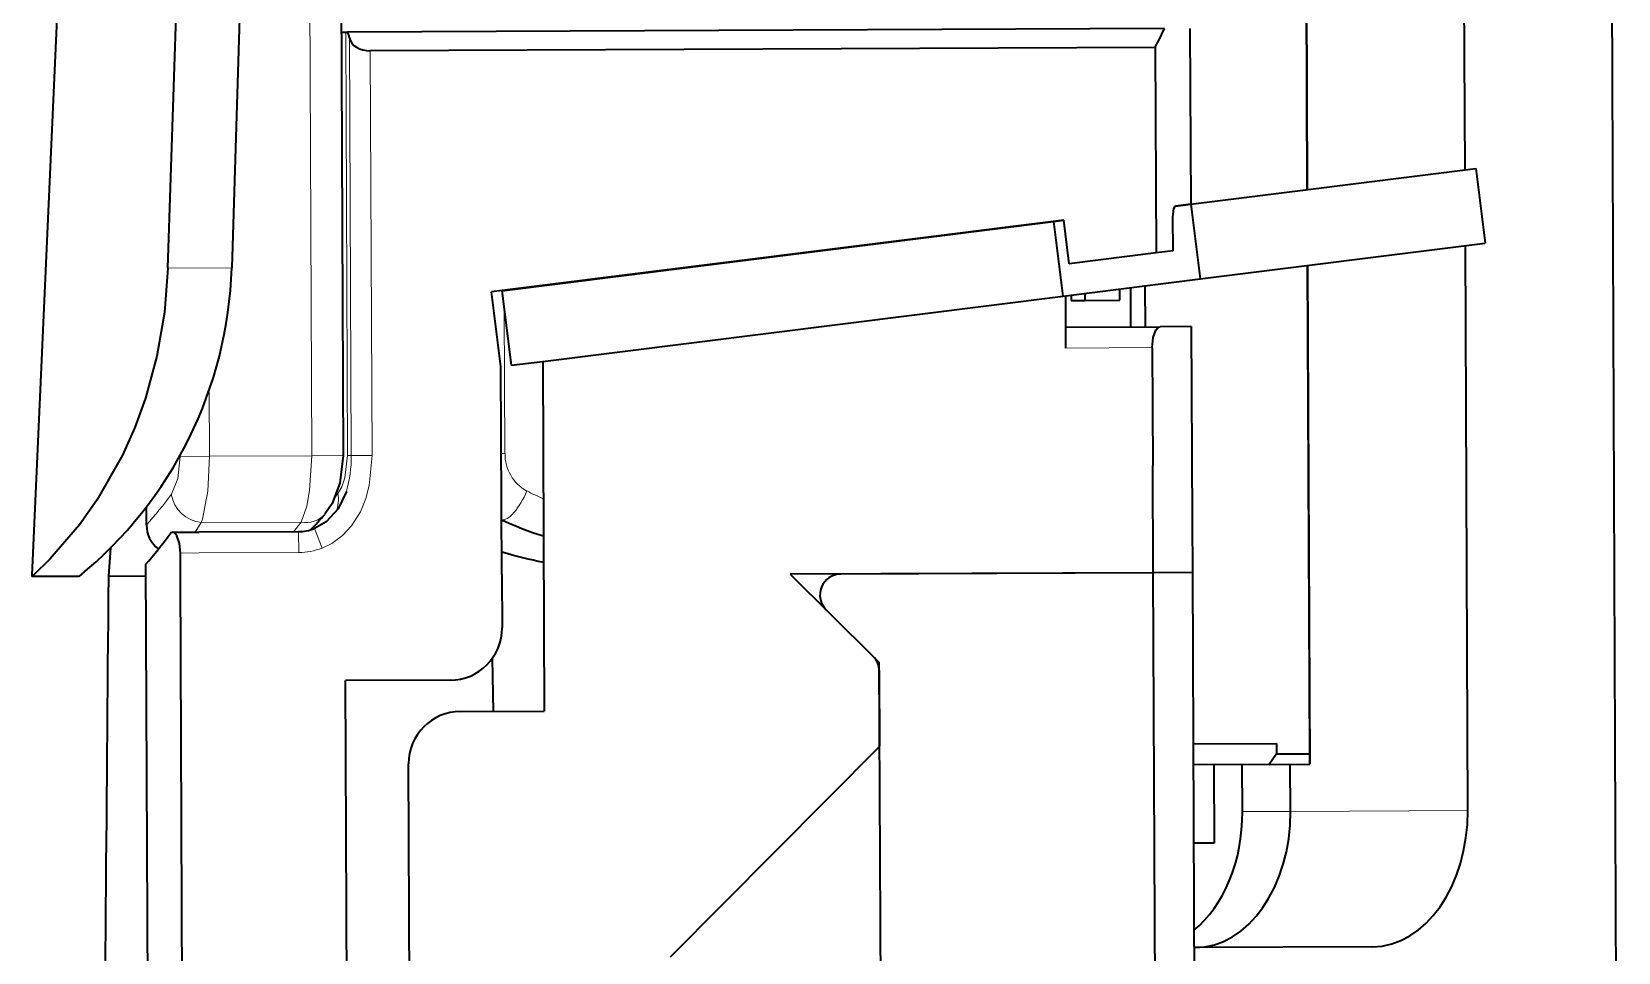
# Model space of a CAD drawing. Extents: x 386 to 1062, y 188 to 634.
# Drawn here: x 1015.62 to 1030.8, y 594.8 to 603.62 of the extents above; entities that cross this region are included whole.
import ezdxf

# ---------------------------------------------------------------- set-up
doc = ezdxf.new("R2010")
doc.units = 0

msp = doc.modelspace()

# ---------------------------------------------------------------- linework, layer by layer
at = {"color": 7, "lineweight": 35, "ltscale": 0.412853}
msp.add_line((1016.922, 601.353), (1017.448, 617.858), dxfattribs=at)
at = {"color": 7, "lineweight": 35, "ltscale": 0.41282}
msp.add_line((1018.052, 617.861), (1017.532, 601.356), dxfattribs=at)
at = {"color": 7, "lineweight": 35}
msp.add_line((1030.805, 590.027), (1030.707, 612.804), dxfattribs=at)
at = {"color": 7, "lineweight": 35, "ltscale": 0.319702}
msp.add_line((1016.19, 611.19), (1015.618, 598.415), dxfattribs=at)
at = {"color": 7, "lineweight": 35, "ltscale": 0.109158}
msp.add_line((1029.338, 602.293), (1029.319, 606.659), dxfattribs=at)
at = {"color": 7, "lineweight": 35, "ltscale": 0.102477}
msp.add_line((1027.811, 606.203), (1027.828, 602.104), dxfattribs=at)
at = {"color": 7, "lineweight": 35, "ltscale": 0.099978}
msp.add_line((1027.828, 602.104), (1027.811, 606.103), dxfattribs=at)
msp.add_line((1027.828, 602.104), (1027.811, 606.103), dxfattribs=at)
at = {"color": 7, "lineweight": 13, "ltscale": 0.115316}
msp.add_line((1018.299, 599.556), (1018.28, 604.169), dxfattribs=at)
at = {"color": 7, "lineweight": 35, "ltscale": 0.115316}
msp.add_line((1018.58, 604.17), (1018.599, 599.558), dxfattribs=at)
at = {"color": 7, "lineweight": 35, "ltscale": 0.001033}
msp.add_line((1018.582, 603.613), (1018.623, 603.613), dxfattribs=at)
at = {"color": 7, "lineweight": 35, "ltscale": 0.000415042}
msp.add_line((1018.623, 603.613), (1018.64, 603.613), dxfattribs=at)
at = {"color": 7, "lineweight": 13, "ltscale": 0.101393}
msp.add_line((1018.641, 599.558), (1018.623, 603.613), dxfattribs=at)
at = {"color": 7, "lineweight": 35, "ltscale": 0.195549}
msp.add_line((1026.462, 603.647), (1018.64, 603.613), dxfattribs=at)
at = {"color": 7, "lineweight": 13, "ltscale": 0.099951}
msp.add_line((1018.677, 599.558), (1018.659, 603.556), dxfattribs=at)
at = {"color": 7, "lineweight": 35, "ltscale": 0.042107}
msp.add_line((1026.705, 603.648), (1026.712, 601.964), dxfattribs=at)
at = {"color": 7, "lineweight": 35, "ltscale": 0.187824}
msp.add_line((1026.371, 603.465), (1018.858, 603.432), dxfattribs=at)
at = {"color": 7, "lineweight": 13, "ltscale": 0.096842}
msp.add_line((1018.875, 599.559), (1018.858, 603.432), dxfattribs=at)
at = {"color": 7, "lineweight": 35, "ltscale": 0.049144}
msp.add_line((1026.371, 603.465), (1026.38, 601.499), dxfattribs=at)
at = {"color": 7, "lineweight": 35, "ltscale": 0.06875}
for p, q in [((1026.712, 601.964), (1029.441, 602.306)), ((1026.802, 601.25), (1029.531, 601.592))]:
    msp.add_line(p, q, dxfattribs=at)
at = {"color": 7, "lineweight": 35, "ltscale": 0.018}
for p, q in [((1029.441, 602.306), (1029.531, 601.592)), ((1026.712, 601.964), (1026.802, 601.25)), ((1025.399, 601.799), (1025.488, 601.085)), ((1020.109, 600.41), (1020.019, 601.125)), ((1020.119, 601.137), (1020.208, 600.423))]:
    msp.add_line(p, q, dxfattribs=at)
at = {"color": 7, "lineweight": 35, "ltscale": 0.003672}
msp.add_line((1026.712, 601.964), (1026.567, 601.946), dxfattribs=at)
at = {"color": 7, "lineweight": 35, "ltscale": 0.003715}
msp.add_line((1026.567, 601.946), (1026.714, 601.964), dxfattribs=at)
at = {"color": 7, "lineweight": 35, "ltscale": 0.138033}
msp.add_line((1025.498, 601.812), (1020.019, 601.125), dxfattribs=at)
at = {"color": 7, "lineweight": 35, "ltscale": 0.133032}
msp.add_line((1020.119, 601.137), (1025.399, 601.799), dxfattribs=at)
at = {"color": 7, "lineweight": 35, "ltscale": 0.002501}
for p, q in [((1025.399, 601.799), (1025.498, 601.812)), ((1027.533, 596.802), (1027.533, 596.702)), ((1027.533, 596.802), (1027.533, 596.702)), ((1027.852, 596.603), (1027.851, 596.703)), ((1027.852, 596.603), (1027.851, 596.703))]:
    msp.add_line(p, q, dxfattribs=at)
at = {"color": 7, "lineweight": 35, "ltscale": 0.0105}
msp.add_line((1025.55, 601.395), (1025.498, 601.812), dxfattribs=at)
at = {"color": 7, "lineweight": 35, "ltscale": 0.008058}
msp.add_line((1026.543, 601.519), (1026.541, 601.842), dxfattribs=at)
at = {"color": 7, "lineweight": 35, "ltscale": 0.135209}
msp.add_line((1029.364, 596.16), (1029.341, 601.568), dxfattribs=at)
at = {"color": 7, "lineweight": 35, "ltscale": 0.020908}
msp.add_line((1026.38, 601.499), (1025.55, 601.395), dxfattribs=at)
at = {"color": 7, "lineweight": 35, "ltscale": 0.004103}
msp.add_line((1026.543, 601.519), (1026.38, 601.499), dxfattribs=at)
at = {"color": 7, "lineweight": 13, "ltscale": 0.01525}
msp.add_line((1017.532, 601.355), (1016.922, 601.353), dxfattribs=at)
at = {"color": 7, "lineweight": 35, "ltscale": 2.75082e-05}
msp.add_line((1017.532, 601.355), (1017.532, 601.356), dxfattribs=at)
at = {"color": 7, "lineweight": 35, "ltscale": 0.116889}
msp.add_line((1027.851, 596.703), (1027.831, 601.379), dxfattribs=at)
msp.add_line((1027.851, 596.703), (1027.831, 601.379), dxfattribs=at)
at = {"color": 7, "lineweight": 35, "ltscale": 0.11939}
msp.add_line((1027.831, 601.379), (1027.852, 596.603), dxfattribs=at)
at = {"color": 7, "lineweight": 35, "ltscale": 0.032442}
msp.add_line((1025.516, 601.088), (1026.804, 601.25), dxfattribs=at)
at = {"color": 7, "lineweight": 35, "ltscale": 0.001688}
msp.add_line((1025.7, 601.111), (1025.7, 601.044), dxfattribs=at)
msp.add_line((1025.7, 601.111), (1025.7, 601.044), dxfattribs=at)
at = {"color": 7, "lineweight": 35, "ltscale": 0.002699}
msp.add_line((1026.035, 601.045), (1026.034, 601.153), dxfattribs=at)
msp.add_line((1026.035, 601.045), (1026.034, 601.153), dxfattribs=at)
at = {"color": 7, "lineweight": 35, "ltscale": 0.009374}
msp.add_line((1026.135, 601.166), (1026.137, 600.791), dxfattribs=at)
msp.add_line((1026.135, 601.166), (1026.137, 600.791), dxfattribs=at)
at = {"color": 7, "lineweight": 35, "ltscale": 0.009802}
msp.add_line((1026.278, 600.792), (1026.277, 601.184), dxfattribs=at)
msp.add_line((1026.278, 600.792), (1026.277, 601.184), dxfattribs=at)
at = {"color": 7, "lineweight": 13, "ltscale": 0.034537}
msp.add_line((1020.147, 599.578), (1020.141, 600.96), dxfattribs=at)
at = {"color": 7, "lineweight": 35, "ltscale": 0.126163}
msp.add_line((1020.509, 600.46), (1025.516, 601.088), dxfattribs=at)
at = {"color": 7, "lineweight": 35, "ltscale": 0.0125}
for p, q in [((1025.518, 600.588), (1025.516, 601.088)), ((1026.725, 598.939), (1026.728, 598.439))]:
    msp.add_line(p, q, dxfattribs=at)
at = {"color": 7, "lineweight": 35, "ltscale": 0.001286}
msp.add_line((1025.568, 601.095), (1025.568, 601.043), dxfattribs=at)
at = {"color": 7, "lineweight": 35, "ltscale": 0.003302}
msp.add_line((1025.568, 601.043), (1025.7, 601.044), dxfattribs=at)
at = {"color": 7, "lineweight": 35, "ltscale": 0.001465}
msp.add_line((1025.568, 601.043), (1025.627, 601.044), dxfattribs=at)
at = {"color": 7, "lineweight": 35, "ltscale": 0.001837}
msp.add_line((1025.627, 601.044), (1025.7, 601.044), dxfattribs=at)
at = {"color": 7, "lineweight": 35, "ltscale": 0.008365}
msp.add_line((1025.7, 601.044), (1026.035, 601.045), dxfattribs=at)
msp.add_line((1025.7, 601.044), (1026.035, 601.045), dxfattribs=at)
at = {"color": 7, "lineweight": 35, "ltscale": 0.022568}
msp.add_line((1025.517, 600.788), (1026.42, 600.792), dxfattribs=at)
at = {"color": 7, "lineweight": 35, "ltscale": 0.007431}
msp.add_line((1026.717, 600.793), (1026.42, 600.792), dxfattribs=at)
at = {"color": 7, "lineweight": 35, "ltscale": 0.046369}
msp.add_line((1026.717, 600.793), (1026.725, 598.939), dxfattribs=at)
at = {"color": 7, "lineweight": 13, "ltscale": 0.020642}
msp.add_line((1025.518, 600.588), (1026.344, 600.592), dxfattribs=at)
at = {"color": 7, "lineweight": 35, "ltscale": 0.028195}
msp.add_line((1026.344, 600.592), (1026.349, 599.464), dxfattribs=at)
at = {"color": 7, "lineweight": 35, "ltscale": 0.049761}
msp.add_line((1020.118, 598.42), (1020.109, 600.41), dxfattribs=at)
at = {"color": 7, "lineweight": 35, "ltscale": 0.007574}
msp.add_line((1020.208, 600.423), (1020.509, 600.46), dxfattribs=at)
at = {"color": 7, "lineweight": 35, "ltscale": 0.08371}
msp.add_line((1020.509, 600.46), (1020.523, 597.112), dxfattribs=at)
at = {"color": 7, "lineweight": 13, "ltscale": 0.015848}
msp.add_line((1017.319, 599.552), (1017.317, 600.186), dxfattribs=at)
at = {"color": 7, "lineweight": 13, "ltscale": 0.000271611}
msp.add_line((1017.039, 599.551), (1017.039, 599.562), dxfattribs=at)
at = {"color": 7, "lineweight": 13, "ltscale": 0.00701}
msp.add_line((1017.319, 599.552), (1017.039, 599.551), dxfattribs=at)
at = {"color": 7, "lineweight": 13, "ltscale": 0.0245}
msp.add_line((1017.319, 599.552), (1018.299, 599.556), dxfattribs=at)
at = {"color": 7, "lineweight": 13, "ltscale": 0.0075}
msp.add_line((1018.299, 599.556), (1018.599, 599.558), dxfattribs=at)
at = {"color": 7, "lineweight": 13, "ltscale": 0.000897222}
msp.add_line((1018.641, 599.558), (1018.677, 599.558), dxfattribs=at)
at = {"color": 7, "lineweight": 13, "ltscale": 0.004962}
msp.add_line((1018.875, 599.559), (1018.677, 599.558), dxfattribs=at)
at = {"color": 7, "lineweight": 13, "ltscale": 0.000834661}
msp.add_line((1020.113, 599.578), (1020.147, 599.578), dxfattribs=at)
at = {"color": 7, "lineweight": 35, "ltscale": 0.025675}
msp.add_line((1026.353, 598.437), (1026.349, 599.464), dxfattribs=at)
at = {"color": 7, "lineweight": 13, "ltscale": 0.000911277}
msp.add_line((1018.549, 599.195), (1018.526, 599.166), dxfattribs=at)
at = {"color": 7, "lineweight": 35, "ltscale": 0.004265}
msp.add_line((1016.716, 598.896), (1016.715, 599.066), dxfattribs=at)
at = {"color": 7, "lineweight": 13, "ltscale": 0.002691}
msp.add_line((1017.183, 598.826), (1017.241, 598.917), dxfattribs=at)
at = {"color": 7, "lineweight": 13, "ltscale": 0.023932}
msp.add_line((1017.241, 598.917), (1018.198, 598.921), dxfattribs=at)
at = {"color": 7, "lineweight": 13, "ltscale": 0.002921}
msp.add_line((1018.198, 598.921), (1018.125, 598.83), dxfattribs=at)
at = {"color": 7, "lineweight": 13, "ltscale": 0.004999}
for p, q in [((1018.325, 598.86), (1018.397, 598.673)), ((1018.173, 598.63), (1018.172, 598.83))]:
    msp.add_line(p, q, dxfattribs=at)
at = {"color": 7, "lineweight": 35, "ltscale": 0.006302}
msp.add_line((1016.968, 598.825), (1017.22, 598.826), dxfattribs=at)
at = {"color": 7, "lineweight": 35, "ltscale": 0.023787}
msp.add_line((1018.172, 598.83), (1017.22, 598.826), dxfattribs=at)
at = {"color": 7, "lineweight": 35, "ltscale": 0.006768}
msp.add_line((1016.372, 598.674), (1016.352, 598.404), dxfattribs=at)
at = {"color": 7, "lineweight": 13, "ltscale": 0.004497}
msp.add_line((1017.041, 598.625), (1017.221, 598.626), dxfattribs=at)
at = {"color": 7, "lineweight": 35, "ltscale": 0.005461}
msp.add_line((1017.042, 598.407), (1017.041, 598.625), dxfattribs=at)
at = {"color": 7, "lineweight": 13, "ltscale": 0.023787}
msp.add_line((1018.173, 598.63), (1017.221, 598.626), dxfattribs=at)
at = {"color": 7, "lineweight": 35, "ltscale": 0.000381473}
msp.add_line((1015.618, 598.415), (1015.633, 598.415), dxfattribs=at)
at = {"color": 7, "lineweight": 35, "ltscale": 0.000525702}
msp.add_line((1015.618, 598.4), (1015.633, 598.415), dxfattribs=at)
at = {"color": 7, "lineweight": 35, "ltscale": 0.000358585}
msp.add_line((1015.618, 598.415), (1015.618, 598.4), dxfattribs=at)
at = {"color": 7, "lineweight": 35, "ltscale": 0.011311}
msp.add_line((1016.07, 598.402), (1015.618, 598.4), dxfattribs=at)
at = {"color": 7, "lineweight": 35, "ltscale": 0.008888}
msp.add_line((1016.352, 598.404), (1016.708, 598.406), dxfattribs=at)
at = {"color": 7, "lineweight": 35, "ltscale": 0.1655}
msp.add_line((1016.707, 598.516), (1016.736, 591.896), dxfattribs=at)
at = {"color": 7, "lineweight": 35, "ltscale": 0.162738}
msp.add_line((1017.07, 591.897), (1017.042, 598.407), dxfattribs=at)
at = {"color": 7, "lineweight": 35, "ltscale": 0.012738}
msp.add_line((1020.118, 598.42), (1020.12, 597.91), dxfattribs=at)
at = {"color": 7, "lineweight": 35, "ltscale": 0.086857}
msp.add_line((1026.353, 598.437), (1022.879, 598.422), dxfattribs=at)
at = {"color": 7, "lineweight": 35, "ltscale": 0.027929}
msp.add_line((1022.879, 598.422), (1023.672, 597.636), dxfattribs=at)
at = {"color": 7, "lineweight": 35, "ltscale": 0.074786}
msp.add_line((1026.353, 598.437), (1023.362, 598.424), dxfattribs=at)
at = {"color": 7, "lineweight": 35, "ltscale": 0.009357}
msp.add_line((1026.728, 598.439), (1026.353, 598.437), dxfattribs=at)
msp.add_line((1026.728, 598.439), (1026.353, 598.437), dxfattribs=at)
at = {"color": 7, "lineweight": 35, "ltscale": 0.414761}
msp.add_line((1026.425, 581.847), (1026.353, 598.437), dxfattribs=at)
at = {"color": 7, "lineweight": 35, "ltscale": 0.414762}
msp.add_line((1026.728, 598.439), (1026.799, 581.848), dxfattribs=at)
at = {"color": 7, "lineweight": 35, "ltscale": 0.017928}
msp.add_line((1023.222, 598.082), (1023.731, 597.577), dxfattribs=at)
at = {"color": 7, "lineweight": 35, "ltscale": 0.012645}
msp.add_line((1020.026, 597.616), (1020.034, 597.11), dxfattribs=at)
at = {"color": 7, "lineweight": 35, "ltscale": 0.393549}
msp.add_line((1023.799, 581.835), (1023.731, 597.577), dxfattribs=at)
at = {"color": 7, "lineweight": 35, "ltscale": 0.017929}
msp.add_line((1023.735, 596.777), (1023.732, 597.494), dxfattribs=at)
at = {"color": 7, "lineweight": 35, "ltscale": 0.024999}
msp.add_line((1019.622, 597.408), (1018.622, 597.404), dxfattribs=at)
at = {"color": 7, "lineweight": 35, "ltscale": 0.1375}
msp.add_line((1018.646, 591.904), (1018.622, 597.404), dxfattribs=at)
at = {"color": 7, "lineweight": 35, "ltscale": 0.02}
msp.add_line((1019.723, 597.109), (1020.523, 597.112), dxfattribs=at)
at = {"color": 7, "lineweight": 35, "ltscale": 0.071064}
msp.add_line((1021.733, 594.759), (1023.735, 596.777), dxfattribs=at)
at = {"color": 7, "lineweight": 35, "ltscale": 0.019956}
msp.add_line((1026.735, 596.798), (1027.533, 596.802), dxfattribs=at)
msp.add_line((1026.735, 596.798), (1027.533, 596.802), dxfattribs=at)
at = {"color": 7, "lineweight": 35, "ltscale": 0.1425}
msp.add_line((1019.25, 590.906), (1019.225, 596.606), dxfattribs=at)
at = {"color": 7, "lineweight": 35, "ltscale": 0.018189}
msp.add_line((1027.463, 596.601), (1026.735, 596.598), dxfattribs=at)
msp.add_line((1027.463, 596.601), (1026.735, 596.598), dxfattribs=at)
at = {"color": 7, "lineweight": 35, "ltscale": 0.01875}
msp.add_line((1026.933, 596.599), (1026.936, 595.849), dxfattribs=at)
msp.add_line((1026.933, 596.599), (1026.936, 595.849), dxfattribs=at)
at = {"color": 7, "lineweight": 35, "ltscale": 0.01125}
for p, q in [((1027.208, 596.15), (1027.206, 596.6)), ((1027.667, 596.152), (1027.665, 596.602)), ((1027.667, 596.152), (1027.665, 596.602))]:
    msp.add_line(p, q, dxfattribs=at)
at = {"color": 7, "lineweight": 35, "ltscale": 0.003062}
msp.add_line((1027.533, 596.702), (1027.463, 596.601), dxfattribs=at)
msp.add_line((1027.533, 596.702), (1027.463, 596.601), dxfattribs=at)
at = {"color": 7, "lineweight": 35, "ltscale": 0.009723}
msp.add_line((1027.463, 596.601), (1027.852, 596.603), dxfattribs=at)
msp.add_line((1027.463, 596.601), (1027.852, 596.603), dxfattribs=at)
at = {"color": 7, "lineweight": 35, "ltscale": 0.007953}
msp.add_line((1027.533, 596.702), (1027.851, 596.703), dxfattribs=at)
msp.add_line((1027.533, 596.702), (1027.851, 596.703), dxfattribs=at)
at = {"color": 7, "lineweight": 13, "ltscale": 0.01149}
msp.add_line((1027.667, 596.152), (1027.208, 596.15), dxfattribs=at)
at = {"color": 7, "lineweight": 13, "ltscale": 0.042426}
msp.add_line((1027.667, 596.152), (1029.364, 596.16), dxfattribs=at)
at = {"color": 7, "lineweight": 35, "ltscale": 0.004932}
msp.add_line((1026.936, 595.849), (1026.739, 595.848), dxfattribs=at)
msp.add_line((1026.936, 595.849), (1026.739, 595.848), dxfattribs=at)
at = {"color": 7, "lineweight": 35, "ltscale": 0.042685}
msp.add_line((1028.45, 594.856), (1026.743, 594.848), dxfattribs=at)
at = {"color": 7, "lineweight": 35, "ltscale": 0.000259404}
msp.add_line((1026.743, 594.848), (1026.753, 594.848), dxfattribs=at)
at = {"color": 7, "lineweight": 35}
for points in [[(1026.541, 601.842), (1026.552, 601.925), (1026.559, 601.94), (1026.564, 601.945), (1026.567, 601.946)], [(1016.922, 601.353), (1016.889, 600.927), (1016.816, 600.509), (1016.707, 600.109), (1016.604, 599.826), (1016.487, 599.562), (1016.241, 599.13), (1016.075, 598.896), (1015.791, 598.568), (1015.633, 598.415)], [(1026.344, 600.592), (1026.354, 600.689), (1026.379, 600.759), (1026.396, 600.781), (1026.406, 600.788), (1026.42, 600.792)], [(1018.599, 599.558), (1018.568, 599.294), (1018.495, 599.101), (1018.423, 598.996)], [(1018.63, 599.216), (1018.552, 599.049), (1018.437, 598.923), (1018.325, 598.86)], [(1017.041, 598.625), (1017.032, 598.716), (1017.008, 598.789), (1016.991, 598.813), (1016.982, 598.821), (1016.968, 598.825)]]:
    msp.add_lwpolyline(points, dxfattribs=at)
at = {"color": 7, "lineweight": 13}
for points in [[(1017.039, 599.551), (1017.016, 599.338), (1016.954, 599.188)], [(1017.319, 599.552), (1017.303, 599.219), (1017.252, 598.949), (1017.241, 598.917)], [(1018.299, 599.556), (1018.278, 599.223), (1018.25, 599.075), (1018.198, 598.921)], [(1018.875, 599.559), (1018.849, 599.272), (1018.817, 599.147), (1018.766, 599.021), (1018.68, 598.885), (1018.594, 598.793), (1018.489, 598.718), (1018.397, 598.673)], [(1018.641, 599.558), (1018.615, 599.345), (1018.586, 599.258), (1018.549, 599.195)]]:
    msp.add_lwpolyline(points, dxfattribs=at)
at = {"color": 7, "lineweight": 35}
for centre, radius, start, end in [((1018.457, 603.519), 0.206, 10.2051, 27.2088), ((1023.787, 604.859), 2.936, 331.6481, 335.6222), ((1013.564, 601.481), 3.97, 309.1432, 358.181), ((1015.123, 601.877), 4.381, 316.2498, 318.8799), ((1017.016, 598.897), 0.3, 180.2466, 231.7031), ((1018.166, 599.264), 0.434, 270.6937, 291.3963), ((1021.425, 601.713), 3.062, 244.5641, 252.7197), ((1013.501, 601.333), 4.268, 318.6973, 323.739), ((1016.972, 598.791), 0.0338, 96.1138, 149.8985), ((1021.404, 602.952), 4.502, 253.3829, 258.6371), ((17337.293, 461.01), 16321.52, 179.5176844, 179.5652498), ((1023.363, 598.224), 0.2, 90.2466, 225.2466), ((1019.62, 597.908), 0.5, 270.2466, 0.2466), ((1023.532, 597.494), 0.2, 0.2466, 45.2466), ((1019.725, 596.609), 0.5, 90.2466, 180.2466)]:
    msp.add_arc(centre, radius, start, end, dxfattribs=at)
at = {"color": 7, "lineweight": 13}
for centre, radius, start, end in [((1017.532, 599.539), 1.144, 343.6034, 0.9282), ((1020.552, 599.572), 0.404, 179.1436, 241.0187), ((1014.149, 601.237), 3.474, 317.6285, 323.8519), ((1017.28, 599.247), 0.332, 190.2584, 263.3211), ((1018.236, 599.138), 0.318, 337.6996, 10.2217), ((1021.43, 601.288), 2.33, 242.5721, 246.8721), ((1018.244, 599.162), 0.245, 259.1513, 317.1076), ((1018.167, 599.264), 0.634, 270.5457, 291.27)]:
    msp.add_arc(centre, radius, start, end, dxfattribs=at)
at = {"color": 7, "lineweight": 35}
for centre, major_axis, start_param, end_param in [((1018.858, 603.574), (-0.2, -0.001), 0.12097, 1.570796), ((1026.288, 596.146), (-0.006, 1.3), 3.652103, 4.712389), ((1026.748, 596.148), (0.006, -1.3), 0, 1.570796), ((1026.748, 596.148), (-0.006, 1.3), 3.141593, 4.712389), ((1028.445, 596.156), (0.006, -1.3), 0, 1.570796)]:
    msp.add_ellipse(centre, major_axis=major_axis, ratio=0.707107, start_param=start_param, end_param=end_param, dxfattribs=at)
at = {"color": 7, "lineweight": 13}
msp.add_ellipse((1020.24, 599.219), major_axis=(-0.129, -0.271), ratio=0.354334, start_param=0.045946, end_param=1.740525, dxfattribs=at)

doc.saveas('drawing.dxf')
